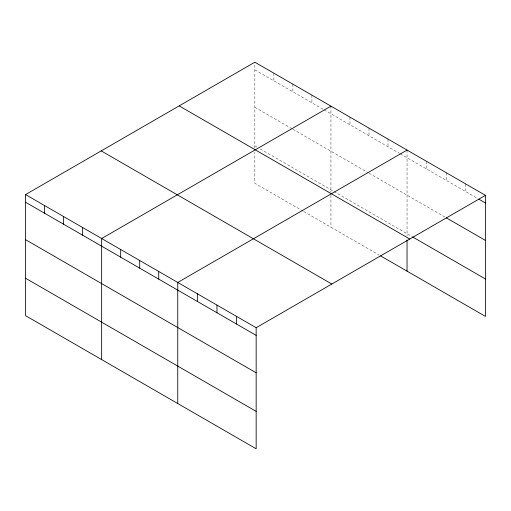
<?xml version="1.0" encoding="UTF-8"?>
<svg xmlns="http://www.w3.org/2000/svg" width="511" height="511" viewBox="0 0 511 511"><rect width="100%" height="100%" fill="white"/><g stroke="black" fill="none" stroke-linecap="round" stroke-linejoin="round"><path stroke-width="0.38" stroke-dasharray="2.56 1.92" d="M254.842 148.235L254.842 62.201M254.842 69.86L323.469 109.482M324.146 109.871L399.57 153.415M400.247 153.811L478.015 198.709M254.842 107.284L292.209 128.861M292.892 129.251L368.31 172.801M368.993 173.191L444.896 217.015M254.842 145.846L257.557 147.417M260.278 148.988L411.777 236.452M303.08 211.126L254.842 183.277L254.842 152.221M303.764 211.522L379.181 255.066M465.847 184.03L465.847 191.682M446.244 172.712L446.244 180.364M426.647 161.393L426.647 169.052M407.043 150.081L407.043 236.108M388.015 139.094L388.015 146.746M368.993 128.108L368.993 135.766M349.965 117.128L349.965 124.78M330.943 106.141L330.943 192.174M330.943 195.355L330.943 227.21M311.914 95.155L311.914 102.813M292.892 84.174L292.892 91.827M273.864 73.188L273.864 80.84"/><path stroke-width="0.77" d="M485.45 195.343L254.842 62.201L25.55 194.582L25.55 315.657L256.158 448.799L256.158 327.723L485.45 195.343L485.45 316.418L380.542 255.851M330.943 106.141L101.651 238.522L101.651 359.591M407.043 150.081L177.751 282.455L177.751 403.53M478.692 199.098L485.45 203.001M446.244 217.795L485.45 240.425M412.447 236.842L485.45 278.987M179.176 105.892L409.784 239.033M101.216 150.898L331.824 284.039M25.55 194.582L256.158 327.723M25.55 202.241L256.158 335.382M25.55 239.665L256.158 372.806M25.55 278.227L256.158 411.368M407.043 240.093L407.043 271.149M236.555 316.411L236.555 324.063M216.958 305.093L216.958 312.745M197.355 293.774L197.355 301.426M158.729 271.475L158.729 279.127M139.701 260.489L139.701 268.141M120.679 249.502L120.679 257.161M82.629 227.536L82.629 235.188M63.6 216.555L63.6 224.208M44.578 205.569L44.578 213.221"/></g></svg>
